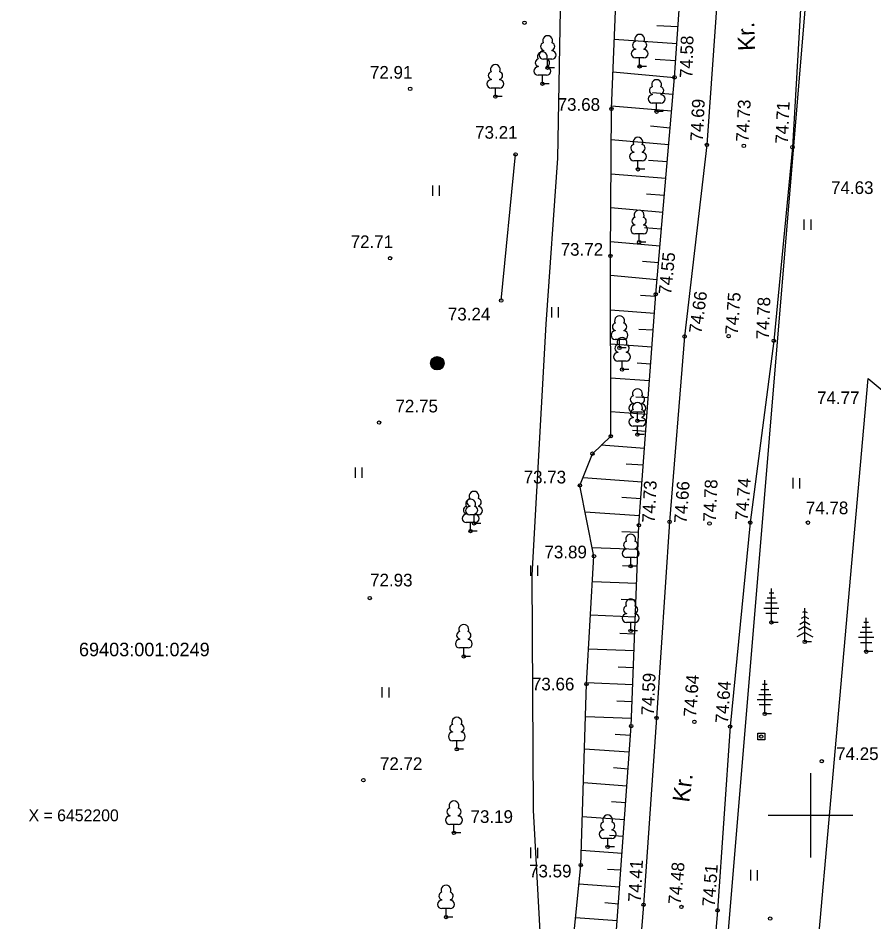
# Model space of a CAD drawing. Extents: x 631971 to 635284, y 6450547 to 6453247.
# Drawn here: x 633953.1 to 634003.8, y 6452193.7 to 6452247.2 of the extents above; entities that cross this region are included whole.
import ezdxf

# ---------------------------------------------------------------- set-up
doc = ezdxf.new("R2010")
doc.units = 0
for name, color, linetype in [('Default', 7, 'Continuous'), ('Level 1', 7, 'Continuous'), ('Level 10', 7, 'Continuous'), ('Level 15', 7, 'Continuous'), ('Level 2', 7, 'Continuous'), ('Level 22', 7, 'Continuous'), ('Level 3', 7, 'Continuous'), ('Level 30', 7, 'Continuous'), ('Level 31', 7, 'Continuous'), ('Level 40', 7, 'Continuous'), ('Level 41', 7, 'Continuous'), ('Level 42', 7, 'Continuous'), ('Level 54', 7, 'Continuous'), ('Level 57', 7, 'Continuous'), ('Level 58', 7, 'Continuous'), ('Level 59', 7, 'Continuous'), ('Level 61', 7, 'Continuous'), ('PR_elekter', 7, 'Continuous')]:
    doc.layers.add(name, color=color, linetype=linetype)

# ---------------------------------------------------------------- blocks, each defined once
blk = doc.blocks.new('POINT_DISPLAY')
at = {"layer": 'Default'}
blk.add_line((0, 0), (0, 0), dxfattribs=at)
blk = doc.blocks.new('PUNKT_1')
at = {"layer": 'Default'}
blk.add_circle((0, 0), 10000, dxfattribs=at)
blk.add_circle((0, 0), 10000, dxfattribs=at)
blk = doc.blocks.new('PUNKT')
at = {"layer": 'PR_elekter'}
blk.add_circle((0, 0), 10000, dxfattribs=at)
blk.add_circle((0, 0), 10000, dxfattribs=at)
blk = doc.blocks.new('VLEHIS')
at = {"layer": 'Level 10'}
for p, q in [((-14000, 175000), (14000, 175000)), ((0, 0), (0, 200000)), ((-35000, 115000), (35000, 115000)), ((-24000, 145000), (24000, 145000)), ((-45000, 85000), (45000, 85000)), ((-33000, 55000), (33000, 55000)), ((40000, 0), (0, 0))]:
    blk.add_line(p, q, dxfattribs=at)
blk = doc.blocks.new('VKUUSK')
at = {"layer": 'Level 10'}
for p, q in [((0, 180000), (-13000, 173000)), ((0, 0), (0, 200000)), ((0, 180000), (13000, 173000)), ((0, 120000), (-30000, 103000)), ((0, 150000), (-21000, 138000)), ((0, 150000), (21000, 138000)), ((0, 120000), (30000, 103000)), ((0, 55000), (-48000, 29000)), ((0, 90000), (-38000, 69000)), ((0, 90000), (38000, 69000)), ((0, 55000), (48000, 29000)), ((40000, 0), (0, 0))]:
    blk.add_line(p, q, dxfattribs=at)
blk = doc.blocks.new('VBETPO')
at = {"layer": 'Level 3'}
blk.add_lwpolyline([(-21000, 20000), (21000, 20000), (21000, -20000), (-21000, -20000)], close=True, dxfattribs=at)
blk = doc.blocks.new('VLAIPU')
at = {"layer": 'Level 10'}
for p, q in [((-25000, 103000), (-25000, 100000)), ((25000, 103000), (25000, 100000)), ((25000, 50000), (-25000, 50000)), ((0, 0), (0, 50000)), ((40000, 0), (0, 0))]:
    blk.add_line(p, q, dxfattribs=at)
for centre, radius, start, end in [((0, 160000), 29155, 332.5799, 207.4201), ((-20000, 125000), 22361, 105.2441, 257.079033), ((20000, 125000), 22361, 282.920967, 74.7559), ((-25000, 75000), 25000, 90.000006, 270), ((25000, 75000), 25000, 270, 89.999994)]:
    blk.add_arc(centre, radius, start, end, dxfattribs=at)
blk = doc.blocks.new('VMETPO')
at = {"layer": 'Level 1'}
for radius in [40000, 39000, 38000, 37000, 36000, 35000, 34000, 33000, 32000, 31000, 30000, 29000, 28000, 27000, 26000, 25000, 24000, 23000, 22000, 21000, 20000, 19000, 18000, 17000, 16000, 15000, 14000, 13000, 12000, 11000, 10000, 9000, 8000, 7000, 6000, 5000, 4000, 3000, 2000]:
    blk.add_circle((0, 0), radius, dxfattribs=at)
blk = doc.blocks.new('VHEIN_')
at = {"layer": 'Level 41'}
for p, q in [((0, 62000), (0, 0)), ((41000, 61000), (41000, 0))]:
    blk.add_line(p, q, dxfattribs=at)
blk = doc.blocks.new('VKORIS')
at = {"layer": 'Level 61'}
for p, q in [((0, 250000), (0, -250000)), ((-250000, 0), (250000, 0))]:
    blk.add_line(p, q, dxfattribs=at)

msp = doc.modelspace()

# ---------------------------------------------------------------- linework, layer by layer
at = {"layer": 'Level 10'}
msp.add_line((633981.71, 6452230.45), (633982.56, 6452239.09), dxfattribs=at)
at = {"layer": 'Level 15'}
msp.add_lwpolyline([(634003.47, 6452293.34), (633991.64, 6452151.29)], dxfattribs=at)
at = {"layer": 'Level 22'}
msp.add_lwpolyline([(633991.96, 6452132.97), (633993.61, 6452141.95), (633995.39, 6452151.91), (633996.43, 6452156.06), (633997.38, 6452158.96), (633997.73, 6452159.76), (633997.71, 6452160.57), (633994.53, 6452165.41), (633985.58, 6452178.57), (633983.55, 6452182.43), (633984.26, 6452188.81), (633983.62, 6452200.31), (633983.54, 6452214.2), (633984.37, 6452229.05), (633985.07, 6452238.86), (633985.27, 6452250.98), (633981.66, 6452263.98), (633979.69, 6452270.54), (633978.15, 6452278.41), (633977.43, 6452283.18)], dxfattribs=at)
at = {"layer": 'Level 30'}
for p, q in [((633999.56, 6452250.22), (633998.94, 6452239.52)), ((633998.94, 6452239.52), (633997.83, 6452228.07)), ((633997.83, 6452228.07), (633996.44, 6452217.31)), ((633996.44, 6452217.31), (633995.25, 6452205.25)), ((633995.25, 6452205.25), (633994.51, 6452194.38)), ((633994.51, 6452194.38), (633993.58, 6452183.19))]:
    msp.add_line(p, q, dxfattribs=at)
msp.add_lwpolyline([(633998.83, 6452331.96), (633998.12, 6452317.94), (633997.8, 6452306.99), (633997.39, 6452295.94), (633996.65, 6452284.85), (633995.93, 6452273.46), (633995.42, 6452262.22), (633994.66, 6452250.83), (633993.88, 6452239.65), (633992.56, 6452228.32), (633991.67, 6452217.36), (633990.9, 6452205.76), (633990.13, 6452194.71), (633989.24, 6452183.8), (633988.41, 6452172.63), (633987.78, 6452167.87), (633986.1, 6452163.85), (633982.32, 6452162.17), (633969.17, 6452161.47)], dxfattribs=at)
at = {"layer": 'Level 31'}
msp.add_lwpolyline([(633984.43, 6452176.01), (633985.33, 6452186.19), (633986.42, 6452197.06), (633986.75, 6452207.76), (633987.2, 6452215.33), (633986.37, 6452219.51), (633987.11, 6452221.39), (633988.19, 6452222.42), (633988.17, 6452233.09), (633988.23, 6452241.78), (633988.53, 6452249.05), (633990.93, 6452270.37), (633991.01, 6452280.5)], dxfattribs=at)
at = {"layer": 'Level 40'}
msp.add_lwpolyline([(633829.53, 6452161.19), (633958.32, 6452165.59), (633975.6, 6452165.88), (633998.19, 6452166.76), (634003.42, 6452225.84), (634070.22, 6452170.15), (634115.72, 6452173.53), (634234.7, 6452187.37), (634234.73, 6452190.32), (634242.43, 6452307.34), (634239.02, 6452316.14), (634235.4, 6452321.07), (634226.36, 6452324.73), (634179.17, 6452327.65), (634168, 6452261.95), (634101, 6452262.39), (634068.86, 6452262.31), (634005.49, 6452262.9), (633991.88, 6452265.06), (633954.37, 6452271.1), (633958.01, 6452322.57), (633959.15, 6452338.55), (633962.66, 6452376.31), (633935.03, 6452376.26)], dxfattribs=at)
at = {"layer": 'Level 42'}
for p, q in [((633992.16, 6452246.63), (633990.92, 6452246.7)), ((633992.1, 6452245.63), (633988.4, 6452245.88)), ((633992.03, 6452244.63), (633990.81, 6452244.7)), ((633991.96, 6452243.63), (633988.32, 6452243.95)), ((633991.87, 6452242.64), (633990.67, 6452242.74)), ((633991.79, 6452241.64), (633988.24, 6452241.95)), ((633991.7, 6452240.64), (633990.54, 6452240.76)), ((633991.61, 6452239.65), (633988.22, 6452239.95)), ((633991.53, 6452238.65), (633990.42, 6452238.74)), ((633991.44, 6452237.66), (633988.2, 6452237.92)), ((633991.36, 6452236.66), (633990.31, 6452236.74)), ((633991.27, 6452235.66), (633988.19, 6452235.93)), ((633991.18, 6452234.67), (633990.18, 6452234.75)), ((633991.1, 6452233.67), (633988.18, 6452233.92)), ((633991.01, 6452232.67), (633990.07, 6452232.76)), ((633990.92, 6452231.68), (633988.17, 6452231.92)), ((633990.84, 6452230.68), (633989.95, 6452230.75)), ((633990.77, 6452229.68), (633988.18, 6452229.87)), ((633990.7, 6452228.69), (633989.86, 6452228.74)), ((633990.62, 6452227.69), (633988.18, 6452227.87)), ((633990.55, 6452226.69), (633989.76, 6452226.75)), ((633990.48, 6452225.69), (633988.18, 6452225.86)), ((633990.41, 6452224.7), (633989.67, 6452224.74)), ((633990.33, 6452223.7), (633988.19, 6452223.86)), ((633990.26, 6452222.7), (633989.48, 6452222.76)), ((633990.19, 6452221.7), (633987.63, 6452221.89)), ((633990.12, 6452220.71), (633989.11, 6452220.77)), ((633990.04, 6452219.71), (633986.55, 6452219.97)), ((633989.97, 6452218.71), (633988.85, 6452218.8)), ((633989.9, 6452217.72), (633986.68, 6452217.93)), ((633989.84, 6452216.72), (633988.85, 6452216.76)), ((633989.8, 6452215.72), (633987.1, 6452215.83)), ((633989.77, 6452214.72), (633988.88, 6452214.76)), ((633989.73, 6452213.72), (633987.11, 6452213.82)), ((633989.69, 6452212.72), (633988.81, 6452212.76)), ((633989.65, 6452211.72), (633986.99, 6452211.83)), ((633989.61, 6452210.72), (633988.72, 6452210.76)), ((633989.57, 6452209.72), (633986.87, 6452209.83)), ((633989.53, 6452208.72), (633988.62, 6452208.76)), ((633989.49, 6452207.72), (633986.75, 6452207.83)), ((633989.46, 6452206.72), (633988.55, 6452206.76)), ((633989.42, 6452205.73), (633986.69, 6452205.82)), ((633989.36, 6452204.73), (633988.46, 6452204.78)), ((633989.29, 6452203.73), (633986.63, 6452203.92)), ((633989.22, 6452202.73), (633988.35, 6452202.8)), ((633989.15, 6452201.73), (633986.57, 6452201.92)), ((633989.08, 6452200.74), (633988.23, 6452200.79)), ((633989, 6452199.74), (633986.51, 6452199.92)), ((633988.93, 6452198.74), (633988.11, 6452198.81)), ((633988.86, 6452197.74), (633986.45, 6452197.92)), ((633988.79, 6452196.75), (633987.99, 6452196.8)), ((633988.72, 6452195.75), (633986.31, 6452195.93)), ((633988.65, 6452194.75), (633987.84, 6452194.82)), ((633988.58, 6452193.75), (633986.11, 6452193.93))]:
    msp.add_line(p, q, dxfattribs=at)
msp.add_lwpolyline([(633984.42, 6452176.01), (633985.23, 6452176.86), (633987.39, 6452183.09), (633988.48, 6452192.4), (633989.4, 6452205.28), (633989.86, 6452217.16), (633990.85, 6452230.82), (633991.96, 6452243.65), (633992.78, 6452255.66), (633992.6, 6452269.35), (633993.86, 6452279.95)], dxfattribs=at)

# ---------------------------------------------------------------- block references
at = {"layer": 'Level 10', "xscale": 1.0000000000002532e-05, "yscale": 1.0000000000002532e-05}
for name, p in [('VLAIPU', (633989.9, 6452244.3)), ('VLAIPU', (633984.46, 6452244.22)), ('VLAIPU', (633984.15, 6452243.27)), ('VLAIPU', (633981.37, 6452242.51)), ('VLAIPU', (633990.9, 6452241.62)), ('VLAIPU', (633989.8, 6452238.21)), ('VLAIPU', (633989.87, 6452233.9)), ('VLAIPU', (633988.71, 6452227.65)), ('VLAIPU', (633988.86, 6452226.37)), ('VLAIPU', (633989.77, 6452223.34)), ('VLAIPU', (633989.77, 6452222.52)), ('VLAIPU', (633980.11, 6452217.27)), ('VLAIPU', (633979.9, 6452216.81)), ('VLAIPU', (633989.37, 6452214.74)), ('VLEHIS', (633997.69, 6452211.41)), ('VLAIPU', (633989.37, 6452210.91)), ('VKUUSK', (633999.67, 6452210.26)), ('VLEHIS', (634003.3, 6452209.68)), ('VLAIPU', (633979.5, 6452209.4)), ('VLEHIS', (633997.3, 6452206)), ('VLAIPU', (633979.09, 6452203.91)), ('VLAIPU', (633978.92, 6452198.96)), ('VLAIPU', (633988.01, 6452198.13)), ('VLAIPU', (633978.45, 6452193.98))]:
    msp.add_blockref(name, p, dxfattribs=at)
at = {"layer": 'Level 2', "xscale": 1.0000000000002532e-05, "yscale": 1.0000000000002532e-05}
msp.add_blockref('VBETPO', (633997.09, 6452204.66), dxfattribs=at)
at = {"layer": 'Level 3', "xscale": 1.0000000000002532e-05, "yscale": 1.0000000000002532e-05}
msp.add_blockref('VMETPO', (633977.93, 6452226.74), dxfattribs=at)
at = {"layer": 'Level 41', "xscale": 1.0000000000002532e-05, "yscale": 1.0000000000002532e-05}
for p in [(633977.64, 6452236.64), (633999.61, 6452234.63), (633984.68, 6452229.44), (633973.07, 6452219.96), (633998.95, 6452219.34), (633983.45, 6452214.16), (633974.65, 6452206.96), (633983.45, 6452197.47), (633996.45, 6452196.15)]:
    msp.add_blockref('VHEIN_', p, dxfattribs=at)
at = {"layer": 'Level 54'}
for name, p, xscale, yscale in [('POINT_DISPLAY', (633983.09, 6452246.88), 0.010000000000002531, 0.010000000000002531), ('PUNKT', (633984.46, 6452244.22), 1.0000000000002532e-05, 1.0000000000002532e-05), ('POINT_DISPLAY', (633984.46, 6452244.22), 0.010000000000002531, 0.010000000000002531), ('PUNKT', (633989.9, 6452244.3), 1.0000000000002532e-05, 1.0000000000002532e-05), ('POINT_DISPLAY', (633989.9, 6452244.3), 0.010000000000002531, 0.010000000000002531), ('POINT_DISPLAY', (633991.96, 6452243.65), 0.010000000000002531, 0.010000000000002531), ('POINT_DISPLAY', (633976.33, 6452242.97), 0.010000000000002531, 0.010000000000002531), ('PUNKT', (633984.15, 6452243.27), 1.0000000000002532e-05, 1.0000000000002532e-05), ('POINT_DISPLAY', (633984.15, 6452243.27), 0.010000000000002531, 0.010000000000002531), ('PUNKT', (633981.37, 6452242.51), 1.0000000000002532e-05, 1.0000000000002532e-05), ('POINT_DISPLAY', (633981.37, 6452242.51), 0.010000000000002531, 0.010000000000002531), ('POINT_DISPLAY', (633988.23, 6452241.78), 0.010000000000002531, 0.010000000000002531), ('PUNKT', (633990.9, 6452241.62), 1.0000000000002532e-05, 1.0000000000002532e-05), ('POINT_DISPLAY', (633990.9, 6452241.62), 0.010000000000002531, 0.010000000000002531), ('POINT_DISPLAY', (633993.88, 6452239.65), 0.010000000000002531, 0.010000000000002531), ('POINT_DISPLAY', (633996.06, 6452239.6), 0.010000000000002531, 0.010000000000002531), ('POINT_DISPLAY', (633998.94, 6452239.52), 0.010000000000002531, 0.010000000000002531), ('POINT_DISPLAY', (633982.56, 6452239.09), 0.010000000000002531, 0.010000000000002531), ('PUNKT', (633989.8, 6452238.21), 1.0000000000002532e-05, 1.0000000000002532e-05), ('POINT_DISPLAY', (633989.8, 6452238.21), 0.010000000000002531, 0.010000000000002531), ('PUNKT', (633989.87, 6452233.9), 1.0000000000002532e-05, 1.0000000000002532e-05), ('POINT_DISPLAY', (633989.87, 6452233.9), 0.010000000000002531, 0.010000000000002531), ('POINT_DISPLAY', (633975.14, 6452232.95), 0.010000000000002531, 0.010000000000002531), ('POINT_DISPLAY', (633988.17, 6452233.09), 0.010000000000002531, 0.010000000000002531), ('POINT_DISPLAY', (633990.85, 6452230.82), 0.010000000000002531, 0.010000000000002531), ('POINT_DISPLAY', (633981.71, 6452230.45), 0.010000000000002531, 0.010000000000002531), ('POINT_DISPLAY', (633992.56, 6452228.32), 0.010000000000002531, 0.010000000000002531), ('POINT_DISPLAY', (633995.16, 6452228.34), 0.010000000000002531, 0.010000000000002531), ('POINT_DISPLAY', (633997.83, 6452228.07), 0.010000000000002531, 0.010000000000002531), ('PUNKT', (633988.71, 6452227.65), 1.0000000000002532e-05, 1.0000000000002532e-05), ('POINT_DISPLAY', (633988.71, 6452227.65), 0.010000000000002531, 0.010000000000002531), ('PUNKT', (633977.93, 6452226.74), 1.0000000000002532e-05, 1.0000000000002532e-05), ('POINT_DISPLAY', (633977.93, 6452226.74), 0.010000000000002531, 0.010000000000002531), ('PUNKT', (633988.86, 6452226.37), 1.0000000000002532e-05, 1.0000000000002532e-05), ('POINT_DISPLAY', (633988.86, 6452226.37), 0.010000000000002531, 0.010000000000002531), ('POINT_DISPLAY', (633974.49, 6452223.23), 0.010000000000002531, 0.010000000000002531), ('PUNKT', (633989.77, 6452223.34), 1.0000000000002532e-05, 1.0000000000002532e-05), ('POINT_DISPLAY', (633989.77, 6452223.34), 0.010000000000002531, 0.010000000000002531), ('PUNKT', (633988.19, 6452222.42), 1.0000000000002532e-05, 1.0000000000002532e-05), ('POINT_DISPLAY', (633988.19, 6452222.42), 0.010000000000002531, 0.010000000000002531), ('PUNKT', (633989.77, 6452222.52), 1.0000000000002532e-05, 1.0000000000002532e-05), ('POINT_DISPLAY', (633989.77, 6452222.52), 0.010000000000002531, 0.010000000000002531), ('PUNKT', (633987.11, 6452221.39), 1.0000000000002532e-05, 1.0000000000002532e-05), ('POINT_DISPLAY', (633987.11, 6452221.39), 0.010000000000002531, 0.010000000000002531), ('POINT_DISPLAY', (633986.37, 6452219.51), 0.010000000000002531, 0.010000000000002531), ('PUNKT', (633980.11, 6452217.27), 1.0000000000002532e-05, 1.0000000000002532e-05), ('POINT_DISPLAY', (633991.67, 6452217.36), 0.010000000000002531, 0.010000000000002531), ('POINT_DISPLAY', (633996.44, 6452217.31), 0.010000000000002531, 0.010000000000002531), ('POINT_DISPLAY', (633999.85, 6452217.31), 0.010000000000002531, 0.010000000000002531), ('PUNKT', (633979.9, 6452216.81), 1.0000000000002532e-05, 1.0000000000002532e-05), ('POINT_DISPLAY', (633979.9, 6452216.81), 0.010000000000002531, 0.010000000000002531), ('POINT_DISPLAY', (633980.11, 6452217.27), 0.010000000000002531, 0.010000000000002531), ('POINT_DISPLAY', (633989.86, 6452217.16), 0.010000000000002531, 0.010000000000002531), ('POINT_DISPLAY', (633994.03, 6452217.26), 0.010000000000002531, 0.010000000000002531), ('POINT_DISPLAY', (633987.2, 6452215.33), 0.010000000000002531, 0.010000000000002531), ('PUNKT', (633989.37, 6452214.74), 1.0000000000002532e-05, 1.0000000000002532e-05), ('POINT_DISPLAY', (633989.37, 6452214.74), 0.010000000000002531, 0.010000000000002531), ('POINT_DISPLAY', (633973.94, 6452212.85), 0.010000000000002531, 0.010000000000002531), ('PUNKT', (633997.69, 6452211.41), 1.0000000000002532e-05, 1.0000000000002532e-05), ('PUNKT', (633989.37, 6452210.91), 1.0000000000002532e-05, 1.0000000000002532e-05), ('POINT_DISPLAY', (633989.37, 6452210.91), 0.010000000000002531, 0.010000000000002531), ('POINT_DISPLAY', (633997.69, 6452211.41), 0.010000000000002531, 0.010000000000002531), ('PUNKT', (633999.67, 6452210.26), 1.0000000000002532e-05, 1.0000000000002532e-05), ('POINT_DISPLAY', (633999.67, 6452210.26), 0.010000000000002531, 0.010000000000002531), ('PUNKT', (633979.5, 6452209.4), 1.0000000000002532e-05, 1.0000000000002532e-05), ('POINT_DISPLAY', (633979.5, 6452209.4), 0.010000000000002531, 0.010000000000002531), ('PUNKT', (634003.3, 6452209.68), 1.0000000000002532e-05, 1.0000000000002532e-05), ('POINT_DISPLAY', (634003.3, 6452209.68), 0.010000000000002531, 0.010000000000002531), ('POINT_DISPLAY', (633986.75, 6452207.76), 0.010000000000002531, 0.010000000000002531), ('PUNKT', (633997.3, 6452206), 1.0000000000002532e-05, 1.0000000000002532e-05), ('POINT_DISPLAY', (633990.9, 6452205.76), 0.010000000000002531, 0.010000000000002531), ('POINT_DISPLAY', (633997.3, 6452206), 0.010000000000002531, 0.010000000000002531), ('PUNKT', (633989.4, 6452205.28), 1.0000000000002532e-05, 1.0000000000002532e-05), ('POINT_DISPLAY', (633989.4, 6452205.28), 0.010000000000002531, 0.010000000000002531), ('POINT_DISPLAY', (633993.14, 6452205.53), 0.010000000000002531, 0.010000000000002531), ('POINT_DISPLAY', (633995.25, 6452205.25), 0.010000000000002531, 0.010000000000002531), ('PUNKT', (633997.09, 6452204.66), 1.0000000000002532e-05, 1.0000000000002532e-05), ('POINT_DISPLAY', (633997.09, 6452204.66), 0.010000000000002531, 0.010000000000002531), ('PUNKT', (633979.09, 6452203.91), 1.0000000000002532e-05, 1.0000000000002532e-05), ('POINT_DISPLAY', (633979.09, 6452203.91), 0.010000000000002531, 0.010000000000002531), ('POINT_DISPLAY', (634000.67, 6452203.2), 0.010000000000002531, 0.010000000000002531), ('POINT_DISPLAY', (633973.56, 6452202.08), 0.010000000000002531, 0.010000000000002531), ('POINT_DISPLAY', (633978.92, 6452198.96), 0.010000000000002531, 0.010000000000002531), ('PUNKT', (633988.01, 6452198.13), 1.0000000000002532e-05, 1.0000000000002532e-05), ('POINT_DISPLAY', (633988.01, 6452198.13), 0.010000000000002531, 0.010000000000002531), ('POINT_DISPLAY', (633986.42, 6452197.06), 0.010000000000002531, 0.010000000000002531), ('POINT_DISPLAY', (633990.13, 6452194.71), 0.010000000000002531, 0.010000000000002531), ('POINT_DISPLAY', (633992.37, 6452194.58), 0.010000000000002531, 0.010000000000002531), ('POINT_DISPLAY', (633994.51, 6452194.38), 0.010000000000002531, 0.010000000000002531), ('PUNKT', (633978.45, 6452193.98), 1.0000000000002532e-05, 1.0000000000002532e-05), ('POINT_DISPLAY', (633978.45, 6452193.98), 0.010000000000002531, 0.010000000000002531), ('POINT_DISPLAY', (633997.62, 6452193.89), 0.010000000000002531, 0.010000000000002531)]:
    msp.add_blockref(name, p, dxfattribs=dict(at, xscale=xscale, yscale=yscale))
at = {"layer": 'Level 59', "xscale": 1.0000000000002532e-05, "yscale": 1.0000000000002532e-05}
for p in [(633983.09, 6452246.88), (633991.96, 6452243.65), (633976.33, 6452242.97), (633988.23, 6452241.78), (633993.88, 6452239.65), (633996.06, 6452239.6), (633998.94, 6452239.52), (633982.56, 6452239.09), (633975.14, 6452232.95), (633988.17, 6452233.09), (633990.85, 6452230.82), (633981.71, 6452230.45), (633992.56, 6452228.32), (633995.16, 6452228.34), (633997.83, 6452228.07), (633974.49, 6452223.23), (633986.37, 6452219.51), (633991.67, 6452217.36), (633994.03, 6452217.26), (633996.44, 6452217.31), (633999.85, 6452217.31), (633989.86, 6452217.16), (633987.2, 6452215.33), (633973.94, 6452212.85), (633986.75, 6452207.76), (633990.9, 6452205.76), (633993.14, 6452205.53), (633995.25, 6452205.25), (634000.67, 6452203.2), (633973.56, 6452202.08), (633978.92, 6452198.96), (633986.42, 6452197.06), (633990.13, 6452194.71), (633992.37, 6452194.58), (633994.51, 6452194.38), (633997.62, 6452193.89)]:
    msp.add_blockref('PUNKT_1', p, dxfattribs=at)
at = {"layer": 'Level 61', "xscale": 1.0000000000002532e-05, "yscale": 1.0000000000002532e-05}
msp.add_blockref('VKORIS', (634000, 6452200), dxfattribs=at)

# ---------------------------------------------------------------- texts
at = {"layer": 'Level 40'}
msp.add_text('69403:001:0249', height=0.79998, dxfattribs=at).set_placement((633956.74, 6452209.41))
at = {"layer": 'Level 57'}
msp.add_text(' X = 6452200', height=0.70002, dxfattribs=at).set_placement((633953.5, 6452199.65))
at = {"layer": 'Level 58'}
for height, rotation, p in [(0.9998, 92.1173, (633996.731, 6452245.232)), (0.9999, 82.4365, (633992.828, 6452200.732))]:
    msp.add_text('Kr.', height=height, rotation=rotation, dxfattribs=at).set_placement(p)
at = {"layer": 'Level 59'}
for s, height, rotation, p in [('74.58', 0.75, 88.47, (633993.02, 6452243.6)), ('74.69', 0.75, 87.2951, (633993.64, 6452239.85)), ('74.73', 0.7499, 86.898, (633996.34, 6452239.81)), ('74.71', 0.75, 87.6177, (633998.67, 6452239.71)), ('74.55', 0.75, 84.1237, (633991.76, 6452230.77)), ('74.66', 0.7499, 81.9994, (633993.55, 6452228.46)), ('74.75', 0.7499, 85.8669, (633995.7, 6452228.41)), ('74.78', 0.75, 87.8959, (633997.54, 6452228.14)), ('74.73', 0.7499, 87.2133, (633990.79, 6452217.28)), ('74.66', 0.7499, 85.8967, (633992.68, 6452217.24)), ('74.78', 0.75, 87.4618, (633994.4, 6452217.35)), ('74.74', 0.7499, 85.5752, (633996.29, 6452217.42)), ('74.59', 0.7499, 87.5063, (633990.74, 6452205.9)), ('74.64', 0.7499, 86.0258, (633993.24, 6452205.79)), ('74.64', 0.75, 85.9078, (633995.12, 6452205.42)), ('74.41', 0.75, 86.7873, (633989.96, 6452194.85)), ('74.48', 0.75, 84.6295, (633992.33, 6452194.7)), ('74.51', 0.7499, 85.6769, (633994.34, 6452194.58))]:
    msp.add_text(s, height=height, rotation=rotation, dxfattribs=at).set_placement(p)
for s, p in [('72.91', (633973.95, 6452243.57)), ('73.68', (633985.05, 6452241.67)), ('73.21', (633980.17, 6452240.02)), ('74.63', (634001.22, 6452236.75)), ('72.71', (633972.81, 6452233.55)), ('73.72', (633985.23, 6452233.1)), ('73.24', (633978.56, 6452229.27)), ('74.77', (634000.39, 6452224.32)), ('72.75', (633975.46, 6452223.83)), ('73.73', (633983.04, 6452219.63)), ('74.78', (633999.73, 6452217.81)), ('73.89', (633984.27, 6452215.2)), ('72.93', (633973.96, 6452213.54)), ('73.66', (633983.53, 6452207.39)), ('74.25', (634001.52, 6452203.27)), ('72.72', (633974.54, 6452202.68)), ('73.19', (633979.9, 6452199.55)), ('73.59', (633983.36, 6452196.33))]:
    msp.add_text(s, height=0.75, dxfattribs=at).set_placement(p)

doc.saveas('drawing.dxf')
